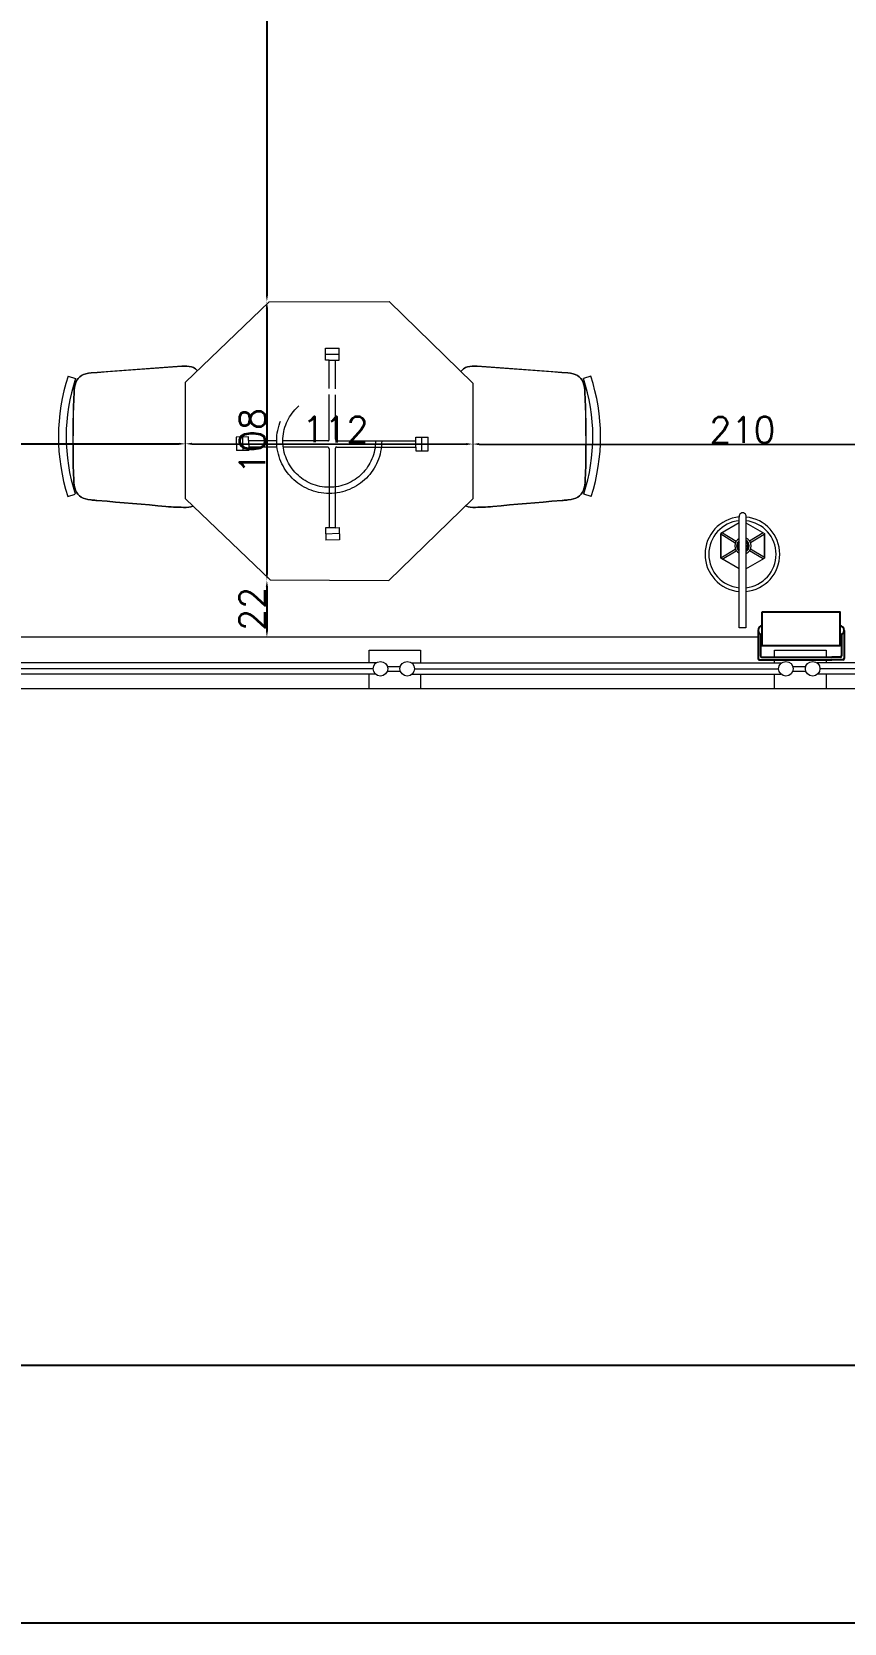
# Model space of a CAD drawing. Extents: x 3270 to 6851, y -140 to 2884.
# Drawn here: x 4905 to 5220, y -140 to 478 of the extents above; entities that cross this region are included whole.
import ezdxf

# ---------------------------------------------------------------- set-up
doc = ezdxf.new("R2010")
doc.units = 0
doc.header["$LTSCALE"] = 20
doc.linetypes.add('ACAD_ISO03W100', pattern=[30, 12, -18])
doc.layers.get('DEFPOINTS').update_dxf_attribs({"linetype": 'CONTINUOUS'})
doc.layers.add('Camera', color=7, linetype='CONTINUOUS', true_color=0xb01a1a)
doc.layers.add('kapı', color=225, linetype='CONTINUOUS')
for name, color, linetype, lineweight, true_color in [('M-LAMBA', 7, 'CONTINUOUS', 18, 0x50ba12), ('ö-cam', 7, 'CONTINUOUS', 18, 0x1bb1af), ('ö-korkuluk', 7, 'CONTINUOUS', 18, 0x666d5f)]:
    doc.layers.add(name, color=color, linetype=linetype, lineweight=lineweight, true_color=true_color)
doc.layers.add('Ö-MOBİLYA', color=31, linetype='CONTINUOUS', lineweight=18)
doc.layers.add('ölçü', color=102, linetype='CONTINUOUS', lineweight=15)
doc.styles.get("Standard").update_dxf_attribs({"font": 'txttw.shx'})
doc.dimstyles.new('YAZI', dxfattribs={"dimtxt": 10, "dimasz": 2.5, "dimexe": 1.25, "dimexo": 0.625, "dimtad": 1, "dimdec": 0, "dimtxsty": 'Standard', "dimcen": 2.5, "dimse1": 1, "dimse2": 1, "dimclrd": 256, "dimclrt": 256, "dimadec": 0, "dimazin": 0, "dimtfac": 1, "dimtdec": 0, "dimtmove": 0, "dimatfit": 3, "dimfxl": 1, "dimarcsym": 0})

# ---------------------------------------------------------------- blocks, each defined once
blk = doc.blocks.new('*D151')
at = {"layer": 'DEFPOINTS', "color": 0, "transparency": 16777216}
for p in [(5038.38, 760.24), (4996.19, 372.97), (5020.39, 372.97)]:
    blk.add_point(p, dxfattribs=at)
at = {"layer": 'ölçü', "lineweight": -2, "transparency": 16777216}
blk.add_line((4996.19, 757.74), (4996.19, 375.47), dxfattribs=at)
at = {"layer": 'ölçü', "transparency": 16777216}
for points in [[(4995.78, 757.74), (4996.61, 757.74), (4996.19, 760.24)], [(4995.78, 375.47), (4996.61, 375.47), (4996.19, 372.97)]]:
    blk.add_solid(points, dxfattribs=at)
at = {"layer": 'ölçü', "transparency": 16777216, "insert": (4990.57, 566.61), "char_height": 10, "attachment_point": 5, "rotation": 90}
blk.add_mtext('387', dxfattribs=at)
blk = doc.blocks.new('*D152')
at = {"layer": 'DEFPOINTS', "color": 0, "transparency": 16777216}
for p in [(5020.39, 372.97), (4996.19, 264.79), (5043.6, 264.79)]:
    blk.add_point(p, dxfattribs=at)
at = {"layer": 'ölçü', "lineweight": -2, "transparency": 16777216}
blk.add_line((4996.19, 370.47), (4996.19, 267.29), dxfattribs=at)
at = {"layer": 'ölçü', "transparency": 16777216}
for points in [[(4995.78, 370.47), (4996.61, 370.47), (4996.19, 372.97)], [(4995.78, 267.29), (4996.61, 267.29), (4996.19, 264.79)]]:
    blk.add_solid(points, dxfattribs=at)
at = {"layer": 'ölçü', "transparency": 16777216, "insert": (4990.57, 318.88), "char_height": 10, "attachment_point": 5, "rotation": 90}
blk.add_mtext('108', dxfattribs=at)
blk = doc.blocks.new('*D153')
at = {"layer": 'DEFPOINTS', "color": 0, "transparency": 16777216}
for p in [(5043.6, 264.79), (4996.19, 242.74), (5042.41, 242.74)]:
    blk.add_point(p, dxfattribs=at)
at = {"layer": 'ölçü', "lineweight": -2, "transparency": 16777216}
blk.add_line((4996.19, 262.29), (4996.19, 245.24), dxfattribs=at)
at = {"layer": 'ölçü', "transparency": 16777216}
for points in [[(4995.78, 262.29), (4996.61, 262.29), (4996.19, 264.79)], [(4995.78, 245.24), (4996.61, 245.24), (4996.19, 242.74)]]:
    blk.add_solid(points, dxfattribs=at)
at = {"layer": 'ölçü', "transparency": 16777216, "insert": (4990.57, 253.77), "char_height": 10, "attachment_point": 5, "rotation": 90}
blk.add_mtext('22', dxfattribs=at)
blk = doc.blocks.new('*D82')
at = {"layer": 'DEFPOINTS', "color": 0, "transparency": 16777216}
for p in [(4764.95, 318.06), (4964.55, 317.8), (4964.55, 317.8)]:
    blk.add_point(p, dxfattribs=at)
at = {"layer": 'ölçü', "lineweight": -2, "transparency": 16777216}
blk.add_line((4767.45, 317.97), (4962.05, 317.8), dxfattribs=at)
at = {"layer": 'ölçü', "transparency": 16777216}
for points in [[(4767.45, 318.38), (4767.45, 317.55), (4764.95, 317.97)], [(4962.05, 318.22), (4962.05, 317.39), (4964.55, 317.8)]]:
    blk.add_solid(points, dxfattribs=at)
at = {"layer": 'ölçü', "transparency": 16777216, "insert": (4864.76, 323.51), "char_height": 10, "attachment_point": 5, "rotation": 359.95185}
blk.add_mtext('200', dxfattribs=at)
blk = doc.blocks.new('*D83')
at = {"layer": 'DEFPOINTS', "color": 0, "transparency": 16777216}
for p in [(5076.14, 318.06), (5285.74, 317.53), (5285.74, 317.53)]:
    blk.add_point(p, dxfattribs=at)
at = {"layer": 'ölçü', "lineweight": -2, "transparency": 16777216}
blk.add_line((5078.64, 317.71), (5283.24, 317.53), dxfattribs=at)
at = {"layer": 'ölçü', "transparency": 16777216}
for points in [[(5078.64, 318.12), (5078.64, 317.29), (5076.14, 317.71)], [(5283.24, 317.95), (5283.24, 317.12), (5285.74, 317.53)]]:
    blk.add_solid(points, dxfattribs=at)
at = {"layer": 'ölçü', "transparency": 16777216, "insert": (5180.94, 323.24), "char_height": 10, "attachment_point": 5, "rotation": 359.95185}
blk.add_mtext('210', dxfattribs=at)
blk = doc.blocks.new('*D90')
at = {"layer": 'DEFPOINTS', "color": 0, "transparency": 16777216}
for p in [(4964.55, 317.8), (5076.14, 317.8), (5076.14, 317.72)]:
    blk.add_point(p, dxfattribs=at)
at = {"layer": 'ölçü', "lineweight": -2, "transparency": 16777216}
blk.add_line((4967.05, 317.81), (5073.64, 317.72), dxfattribs=at)
at = {"layer": 'ölçü', "transparency": 16777216}
for points in [[(4967.05, 318.23), (4967.05, 317.4), (4964.55, 317.82)], [(5073.64, 318.14), (5073.64, 317.31), (5076.14, 317.72)]]:
    blk.add_solid(points, dxfattribs=at)
at = {"layer": 'ölçü', "transparency": 16777216, "insert": (5022.81, 323.39), "char_height": 10, "attachment_point": 5, "rotation": 359.95185}
blk.add_mtext('112', dxfattribs=at)

msp = doc.modelspace()

# ---------------------------------------------------------------- linework, layer by layer
at = {"layer": 'Camera'}
for p, q in [((5186.98, 245.41), (5186.98, 234.47)), ((5187.98, 243.85), (5187.98, 235.47)), ((5219.43, 243.85), (5219.43, 235.47)), ((5220.43, 245.41), (5220.43, 234.47)), ((5188.48, 234.97), (5215.61, 234.97)), ((5218.93, 234.97), (5215.61, 234.97)), ((5187.48, 233.97), (5215.61, 233.97)), ((5219.93, 233.97), (5215.61, 233.97))]:
    msp.add_line(p, q, dxfattribs=at)
msp.add_lwpolyline([(5188.62, 252.59), (5218.79, 252.59), (5218.79, 239.36), (5188.62, 239.36)], close=True, dxfattribs=at)
for centre, radius, start, end in [((5188.69, 245.41), 1.71, 92.34821, 267.65179), ((5218.72, 245.41), 1.71, 272.34821, 87.65179), ((5188.48, 235.47), 0.5, 180, 270), ((5218.93, 235.47), 0.5, 270, 0), ((5187.48, 234.47), 0.5, 180, 270), ((5219.93, 234.47), 0.5, 270, 0)]:
    msp.add_arc(centre, radius, start, end, dxfattribs=at)
at = {"layer": 'kapı'}
for points in [[(3270, 2884.47), (6850.55, 2884.47), (6850.55, -140), (3270, -140)], [(3370, 2784.47), (6750.55, 2784.47), (6750.55, -40), (3370, -40)]]:
    msp.add_lwpolyline(points, close=True, dxfattribs=at)
at = {"layer": 'M-LAMBA'}
for p, q in [((5179.68, 287.09), (5172.54, 282.98)), ((5179.68, 246.33), (5179.68, 289.39)), ((5182.29, 289.39), (5182.29, 246.33)), ((5182.29, 287.09), (5189.43, 282.98)), ((5172.54, 282.98), (5172.54, 273.36)), ((5172.54, 273.36), (5172.54, 282.98)), ((5172.54, 282.82), (5178.13, 279.44)), ((5173.12, 283.32), (5178.5, 280.06)), ((5178.84, 277.8), (5178.84, 278.52)), ((5178.84, 278.52), (5179.68, 278.52)), ((5182.29, 278.52), (5183.29, 278.52)), ((5183.29, 278.52), (5183.29, 277.8)), ((5188.94, 283.26), (5183.65, 280.06)), ((5189.32, 282.64), (5184.02, 279.44)), ((5189.43, 282.98), (5189.43, 273.36)), ((5189.43, 273.36), (5189.43, 282.98)), ((5172.54, 273.57), (5178.13, 276.95)), ((5179.68, 269.25), (5172.54, 273.36)), ((5173.08, 273.05), (5178.5, 276.33)), ((5179.68, 277.8), (5178.84, 277.8)), ((5183.29, 277.8), (5182.29, 277.8)), ((5182.29, 269.25), (5189.43, 273.36)), ((5188.98, 273.11), (5183.65, 276.33)), ((5189.43, 273.68), (5184.02, 276.95)), ((5182.29, 246.33), (5179.68, 246.33))]:
    msp.add_line(p, q, dxfattribs=at)
for centre, radius, start, end in [((5180.99, 289.7), 1.34, 346.9064, 193.0936), ((5180.9, 274.94), 14.52, 94.84555, 265.16755), ((5180.9, 274.94), 13.07, 95.37089, 264.62911), ((5180.9, 274.94), 14.52, 275.48474, 84.51526), ((5180.9, 274.94), 13.07, 276.09634, 83.90366), ((5181.08, 278.2), 3.18, 116.04766, 243.95234), ((5181.08, 278.2), 2.45, 124.69529, 235.30471), ((5181.08, 278.2), 2.07, 132.34802, 227.65198), ((5181.08, 278.2), 3.18, 292.51041, 67.48959), ((5181.08, 278.2), 2.45, 299.75386, 60.24614), ((5181.08, 278.2), 2.07, 305.96671, 54.03329)]:
    msp.add_arc(centre, radius, start, end, dxfattribs=at)
at = {"layer": 'ö-cam'}
for p, q in [((5038.6, 232.74), (4894.87, 232.74)), ((5037.45, 230.47), (4896.02, 230.47)), ((5052.37, 232.74), (5196.1, 232.74)), ((5053.52, 230.47), (5194.95, 230.47)), ((5353.6, 232.74), (5209.87, 232.74)), ((5352.45, 230.47), (5211.02, 230.47)), ((5038.38, 228.37), (4895.09, 228.37)), ((5052.59, 228.37), (5195.88, 228.37)), ((5353.38, 228.37), (5210.09, 228.37))]:
    msp.add_line(p, q, dxfattribs=at)
at = {"layer": 'ö-korkuluk'}
for p, q in [((5186.98, 242.74), (4747.93, 242.74)), ((5042.94, 229.5), (5048.03, 229.5)), ((5042.95, 231.41), (5048.02, 231.41)), ((5200.44, 229.5), (5205.53, 229.5)), ((5200.45, 231.41), (5205.52, 231.41)), ((6148.38, 222.74), (4573.38, 222.74))]:
    msp.add_line(p, q, dxfattribs=at)
for points in [[(5035.88, 232.74), (5035.88, 237.74), (5055.88, 237.74), (5055.88, 232.74)], [(5035.88, 232.74), (5035.88, 237.74), (5055.88, 237.74), (5055.88, 232.74)], [(5193.38, 234.97), (5193.38, 237.74), (5213.38, 237.74), (5213.38, 234.97)], [(5193.38, 234.97), (5193.38, 237.74), (5213.38, 237.74), (5213.38, 234.97)], [(5193.38, 234.97), (5193.38, 237.74), (5213.38, 237.74), (5213.38, 234.97)], [(5193.38, 232.74), (5193.38, 233.97)], [(5193.38, 232.74), (5193.38, 233.97)], [(5213.38, 233.97), (5213.38, 232.74)], [(5213.38, 233.97), (5213.38, 232.74)], [(5035.88, 222.74), (5035.88, 228.37)], [(5055.88, 228.37), (5055.88, 222.74), (5035.88, 222.74)], [(5035.88, 222.74), (5035.88, 228.37)], [(5055.88, 228.37), (5055.88, 222.74), (5035.88, 222.74)], [(5213.38, 228.37), (5213.38, 222.74), (5193.38, 222.74)], [(5193.38, 222.74), (5193.38, 228.37)], [(5213.38, 228.37), (5213.38, 222.74), (5193.38, 222.74)], [(5193.38, 222.74), (5193.38, 228.37)]]:
    msp.add_lwpolyline(points, dxfattribs=at)
for centre in [(5040.28, 230.47), (5050.69, 230.47), (5197.78, 230.47), (5208.19, 230.47)]:
    msp.add_circle(centre, 2.83, dxfattribs=at)
at = {"layer": 'Ö-MOBİLYA'}
for p, q in [((4964.53, 341.72), (4997.13, 372.92)), ((4997.13, 372.92), (5043.64, 373.03)), ((5043.64, 373.03), (5076.14, 341.37)), ((4919.03, 344.07, 105.84), (4921.88, 343.13, 105.84)), ((4964.57, 296.43), (4964.53, 341.72)), ((5076.14, 341.37), (5076.14, 296.45)), ((5121.99, 344.07, 105.84), (5119.14, 343.13, 105.84)), ((4984.32, 320.46), (4984.44, 315.16)), ((4984.36, 318.93), (4984.34, 318.93)), ((4984.38, 318.1), (4984.37, 318.1)), ((4984.41, 316.61), (4984.4, 316.61)), ((4986.69, 320.51), (4986.82, 315.22)), ((4918.85, 297.41, 105.84), (4921.7, 298.33, 105.84)), ((5122.17, 297.41, 105.84), (5119.31, 298.33, 105.84)), ((4964.57, 296.43), (4997.41, 264.95)), ((5043.6, 264.79), (5076.14, 296.45)), ((5018.91, 285.14), (5019.07, 280.4)), ((5022.76, 285.25), (5020.36, 285.17)), ((5024.21, 285.31), (5024.36, 280.57)), ((5024.28, 282.94), (5018.99, 282.77)), ((5024.36, 280.57), (5019.07, 280.4)), ((5020.95, 280.44), (5020.95, 280.43)), ((5022.44, 280.49), (5022.44, 280.48)), ((5022.76, 280.51), (5022.76, 280.51)), ((5023.27, 280.52), (5023.27, 280.5)), ((4997.41, 264.95), (5043.6, 264.79))]:
    msp.add_line(p, q, dxfattribs=at)
at = {"layer": 'Ö-MOBİLYA', "linetype": 'ACAD_ISO03W100', "ltscale": 0.3}
for p, q in [((5018.96, 350.23), (5018.96, 354.98)), ((5018.96, 354.98), (5024.25, 354.98)), ((5018.96, 352.6), (5024.25, 352.6)), ((5020.4, 354.98), (5020.4, 354.99)), ((5022.8, 354.98), (5022.8, 354.99)), ((5024.25, 350.23), (5024.25, 354.98)), ((5020.4, 339.33), (5020.4, 350.24)), ((5020.4, 350.24), (5022.8, 350.24)), ((5022.8, 339.18), (5022.8, 350.24)), ((5020.4, 319.53), (5020.4, 336.93)), ((5022.8, 319.57), (5022.8, 336.77)), ((4989.06, 320.57), (4984.32, 320.46)), ((4989.19, 315.27), (4984.44, 315.16)), ((4989.09, 319.12), (4989.14, 316.72)), ((5000, 318.93), (4989.09, 318.93)), ((5000.15, 316.53), (4989.15, 316.53)), ((5019.8, 318.93), (5002.4, 318.93)), ((5019.76, 316.53), (5002.56, 316.53)), ((5020.36, 315.93), (5020.36, 285.17)), ((5022.76, 315.97), (5022.76, 285.25)), ((5023.36, 316.57), (5054.08, 316.57)), ((5023.4, 318.97), (5054.08, 318.97)), ((5054.07, 320.42), (5058.81, 320.42)), ((5054.07, 315.12), (5058.81, 315.12)), ((5054.08, 316.57), (5054.08, 318.97)), ((5056.44, 315.12), (5056.44, 320.42)), ((5058.81, 315.12), (5058.81, 320.42)), ((5058.81, 318.97), (5058.82, 318.97)), ((5058.81, 318.97), (5058.82, 318.97)), ((5058.81, 316.57), (5058.82, 316.57)), ((5058.81, 316.57), (5058.82, 316.57))]:
    msp.add_line(p, q, dxfattribs=at)
for points in [[(5020.4, 350.24), (5018.96, 350.23)], [(5022.8, 350.24), (5024.25, 350.23)], [(4989.09, 319.12), (4989.06, 320.57)], [(4989.14, 316.72), (4989.19, 315.27)], [(5054.08, 318.97), (5054.07, 320.42)], [(5054.08, 316.57), (5054.07, 315.12)]]:
    msp.add_lwpolyline(points, dxfattribs=at)
at = {"layer": 'Ö-MOBİLYA'}
for points in [[(5020.36, 285.17), (5018.91, 285.14)], [(5022.76, 285.25), (5024.21, 285.31)]]:
    msp.add_lwpolyline(points, dxfattribs=at)
at = {"layer": 'Ö-MOBİLYA', "linetype": 'ACAD_ISO03W100', "ltscale": 0.3}
for radius in [20.4, 18]:
    msp.add_circle((5020.4, 318.93), radius, dxfattribs=at)
at = {"layer": 'Ö-MOBİLYA'}
for centre, radius, start, end in [((4990.15, 320.47, 105.84), 74.93, 161.63905, 197.92233), ((4990.15, 320.47, 105.84), 71.93, 161.63905, 197.92233), ((5050.87, 320.47, 105.84), 71.93, 342.07767, 18.36095), ((5050.87, 320.47, 105.84), 74.93, 342.07767, 18.36095)]:
    msp.add_arc(centre, radius, start, end, dxfattribs=at)
at = {"layer": 'Ö-MOBİLYA', "linetype": 'ACAD_ISO03W100', "ltscale": 0.3}
for centre, start, end in [((5019.76, 315.93), 360, 90), ((5019.8, 319.53), 270, 360), ((5023.36, 315.97), 90, 180), ((5023.4, 319.57), 180, 270)]:
    msp.add_arc(centre, 0.6, start, end, dxfattribs=at)
at = {"layer": 'Ö-MOBİLYA'}
for points in [[(4963.16, 347.94, 77.58), (4930.3, 345.56, 75.5), (4930.3, 345.56, 75.96), (4934.38, 345.86, 76.07)], [(4963.16, 347.94, 77.58), (4963.99, 347.95, 77.56), (4963.99, 347.95, 77.1), (4963.16, 347.94, 77.12)], [(4965.07, 347.98, 77), (4963.99, 347.95, 77.1), (4963.99, 347.95, 77.56), (4965.07, 347.98, 77.47)], [(4966.06, 347.89, 76.91), (4965.07, 347.98, 77), (4965.07, 347.98, 77.47), (4966.06, 347.89, 77.37)], [(4966.94, 347.69, 76.83), (4966.06, 347.89, 76.91), (4966.06, 347.89, 77.37), (4966.94, 347.69, 77.29)], [(4967.73, 347.39, 76.75), (4966.94, 347.69, 76.83), (4966.94, 347.69, 77.29), (4967.73, 347.39, 77.21)], [(4968.42, 346.97, 76.68), (4967.73, 347.39, 76.75), (4967.73, 347.39, 77.21), (4968.42, 346.97, 77.14)], [(4969.23, 346.21), (4968.42, 346.97, 76.68), (4968.42, 346.97, 77.14), (4969.01, 346.44, 77.07)], [(5071.55, 345.84, 77.01), (5072.01, 346.44, 77.07), (5072.01, 346.44, 76.61), (5071.55, 345.84, 76.55)], [(5072.01, 346.44, 77.07), (5072.6, 346.97, 77.14), (5072.6, 346.97, 76.68), (5072.01, 346.44, 76.61)], [(5072.6, 346.97, 77.14), (5073.29, 347.39, 77.21), (5073.29, 347.39, 76.75), (5072.6, 346.97, 76.68)], [(5073.29, 347.39, 77.21), (5074.07, 347.69, 77.29), (5074.07, 347.69, 76.83), (5073.29, 347.39, 76.75)], [(5074.07, 347.69, 77.29), (5074.96, 347.89, 77.37), (5074.96, 347.89, 76.91), (5074.07, 347.69, 76.83)], [(5074.96, 347.89, 77.37), (5075.94, 347.98, 77.47), (5075.94, 347.98, 77), (5074.96, 347.89, 76.91)], [(5075.94, 347.98, 77.47), (5077.03, 347.95, 77.56), (5077.03, 347.95, 77.1), (5075.94, 347.98, 77)], [(5077.86, 347.94, 77.12), (5077.03, 347.95, 77.1), (5077.03, 347.95, 77.56), (5077.86, 347.94, 77.58)], [(5106.64, 345.86, 76.07), (5110.72, 345.56, 75.96), (5110.72, 345.56, 75.5), (5077.86, 347.94, 77.58)], [(4921.5, 339.77, 76.01), (4921.39, 338.68, 76), (4921.39, 338.68, 76.46), (4921.5, 339.77, 76.48)], [(4921.72, 340.76, 76.02), (4921.5, 339.77, 76.01), (4921.5, 339.77, 76.48), (4921.72, 340.76, 76.48)], [(4922.03, 341.66, 76.02), (4921.72, 340.76, 76.02), (4921.72, 340.76, 76.48), (4922.03, 341.66, 76.48)], [(4922.43, 342.46, 76), (4922.03, 341.66, 76.02), (4922.03, 341.66, 76.48), (4922.43, 342.46, 76.46)], [(4922.93, 343.17, 75.98), (4922.43, 342.46, 76), (4922.43, 342.46, 76.46), (4922.93, 343.17, 76.44)], [(4923.53, 343.78, 75.94), (4922.93, 343.17, 75.98), (4922.93, 343.17, 76.44), (4923.53, 343.78, 76.4)], [(4924.23, 344.29, 75.89), (4923.53, 343.78, 75.94), (4923.53, 343.78, 76.4), (4924.23, 344.29, 76.35)], [(4925.02, 344.71, 75.82), (4924.23, 344.29, 75.89), (4924.23, 344.29, 76.35), (4925.02, 344.71, 76.29)], [(4925.91, 345.03, 75.75), (4925.02, 344.71, 75.82), (4925.02, 344.71, 76.29), (4925.91, 345.03, 76.21)], [(4926.9, 345.25, 75.66), (4925.91, 345.03, 75.75), (4925.91, 345.03, 76.21), (4926.9, 345.25, 76.12)], [(4927.98, 345.38, 75.56), (4926.9, 345.25, 75.66), (4926.9, 345.25, 76.12), (4927.98, 345.38, 76.02)], [(4930.3, 345.56, 75.5), (4927.98, 345.38, 76.02), (4929.94, 345.53, 75.95), (4930.3, 345.56, 75.96)], [(5110.72, 345.56, 75.96), (5111.07, 345.53, 75.95), (5113.04, 345.38, 76.02), (5110.72, 345.56, 75.5)], [(5113.04, 345.38, 76.02), (5114.12, 345.25, 76.12), (5114.12, 345.25, 75.66), (5113.04, 345.38, 75.56)], [(5114.12, 345.25, 76.12), (5115.1, 345.03, 76.21), (5115.1, 345.03, 75.75), (5114.12, 345.25, 75.66)], [(5115.1, 345.03, 76.21), (5115.99, 344.71, 76.29), (5115.99, 344.71, 75.82), (5115.1, 345.03, 75.75)], [(5115.99, 344.71, 76.29), (5116.79, 344.29, 76.35), (5116.79, 344.29, 75.89), (5115.99, 344.71, 75.82)], [(5116.79, 344.29, 76.35), (5117.48, 343.78, 76.4), (5117.48, 343.78, 75.94), (5116.79, 344.29, 75.89)], [(5117.48, 343.78, 76.4), (5118.08, 343.17, 76.44), (5118.08, 343.17, 75.98), (5117.48, 343.78, 75.94)], [(5118.08, 343.17, 76.44), (5118.59, 342.46, 76.46), (5118.59, 342.46, 76), (5118.08, 343.17, 75.98)], [(5118.59, 342.46, 76.46), (5118.99, 341.66, 76.48), (5118.99, 341.66, 76.02), (5118.59, 342.46, 76)], [(5118.99, 341.66, 76.48), (5119.3, 340.76, 76.48), (5119.3, 340.76, 76.02), (5118.99, 341.66, 76.02)], [(5119.3, 340.76, 76.48), (5119.51, 339.77, 76.48), (5119.51, 339.77, 76.01), (5119.3, 340.76, 76.02)], [(5119.51, 339.77, 76.48), (5119.63, 338.68, 76.46), (5119.63, 338.68, 76), (5119.51, 339.77, 76.01)], [(4921.33, 337.81, 75.98), (4921.05, 332.12, 75.89), (4921.05, 332.12, 76.35), (4921.33, 337.81, 76.44)], [(4921.39, 338.68, 76), (4921.33, 337.81, 75.98), (4921.33, 337.81, 76.44), (4921.39, 338.68, 76.46)], [(5119.63, 338.68, 76.46), (5119.68, 337.81, 76.44), (5119.68, 337.81, 75.98), (5119.63, 338.68, 76)], [(5119.68, 337.81, 76.44), (5119.97, 332.12, 76.35), (5119.97, 332.12, 75.89), (5119.68, 337.81, 75.98)], [(4921.05, 332.12, 75.89), (4920.86, 326.43, 75.83), (4920.95, 309.35, 76.35), (4921.05, 332.12, 76.35)], [(5119.97, 332.12, 76.35), (5120.07, 309.35, 76.35), (5120.15, 326.43, 75.83), (5119.97, 332.12, 75.89)], [(4920.95, 309.35, 75.89), (4921.19, 303.66, 75.98), (4921.19, 303.66, 76.44), (4920.95, 309.35, 76.35)], [(5120.07, 309.35, 76.35), (5119.83, 303.66, 76.44), (5119.83, 303.66, 75.98), (5120.07, 309.35, 75.89)], [(4921.19, 303.66, 75.98), (4921.23, 302.79, 76), (4921.23, 302.79, 76.46), (4921.19, 303.66, 76.44)], [(4921.23, 302.79, 76), (4921.34, 301.7, 76.01), (4921.34, 301.7, 76.48), (4921.23, 302.79, 76.46)], [(5119.79, 302.79, 76.46), (5119.68, 301.7, 76.48), (5119.68, 301.7, 76.01), (5119.79, 302.79, 76)], [(5119.83, 303.66, 76.44), (5119.79, 302.79, 76.46), (5119.79, 302.79, 76), (5119.83, 303.66, 75.98)], [(4921.34, 301.7, 76.01), (4921.54, 300.71, 76.02), (4921.54, 300.71, 76.48), (4921.34, 301.7, 76.48)], [(4921.54, 300.71, 76.02), (4921.85, 299.8, 76.02), (4921.85, 299.8, 76.48), (4921.54, 300.71, 76.48)], [(4921.85, 299.8, 76.02), (4922.24, 299, 76), (4922.24, 299, 76.46), (4921.85, 299.8, 76.48)], [(4922.24, 299, 76), (4922.74, 298.29, 75.98), (4922.74, 298.29, 76.44), (4922.24, 299, 76.46)], [(4922.74, 298.29, 75.98), (4923.34, 297.67, 75.94), (4923.34, 297.67, 76.4), (4922.74, 298.29, 76.44)], [(4923.34, 297.67, 75.94), (4924.03, 297.15, 75.89), (4924.03, 297.15, 76.35), (4923.34, 297.67, 76.4)], [(4924.03, 297.15, 75.89), (4924.82, 296.73, 75.82), (4924.82, 296.73, 76.29), (4924.03, 297.15, 76.35)], [(4924.82, 296.73, 75.82), (4925.7, 296.4, 75.75), (4925.7, 296.4, 76.21), (4924.82, 296.73, 76.29)], [(5116.2, 296.73, 76.29), (5115.31, 296.4, 76.21), (5115.31, 296.4, 75.75), (5116.2, 296.73, 75.82)], [(5116.99, 297.15, 76.35), (5116.2, 296.73, 76.29), (5116.2, 296.73, 75.82), (5116.99, 297.15, 75.89)], [(5117.68, 297.67, 76.4), (5116.99, 297.15, 76.35), (5116.99, 297.15, 75.89), (5117.68, 297.67, 75.94)], [(5118.28, 298.29, 76.44), (5117.68, 297.67, 76.4), (5117.68, 297.67, 75.94), (5118.28, 298.29, 75.98)], [(5118.77, 299, 76.46), (5118.28, 298.29, 76.44), (5118.28, 298.29, 75.98), (5118.77, 299, 76)], [(5119.17, 299.8, 76.48), (5118.77, 299, 76.46), (5118.77, 299, 76), (5119.17, 299.8, 76.02)], [(5119.47, 300.71, 76.48), (5119.17, 299.8, 76.48), (5119.17, 299.8, 76.02), (5119.47, 300.71, 76.02)], [(5119.68, 301.7, 76.48), (5119.47, 300.71, 76.48), (5119.47, 300.71, 76.02), (5119.68, 301.7, 76.01)], [(4925.7, 296.4, 75.75), (4926.69, 296.17, 75.66), (4926.69, 296.17, 76.12), (4925.7, 296.4, 76.21)], [(4926.69, 296.17, 75.66), (4927.77, 296.03, 75.56), (4927.77, 296.03, 76.02), (4926.69, 296.17, 76.12)], [(4927.94, 296.02, 76.01), (4927.77, 296.03, 76.02), (4927.77, 296.03, 75.56), (4927.94, 296.02, 75.55)], [(4928.3, 295.99, 75.98), (4927.94, 296.02, 76.01), (4927.94, 296.02, 75.55), (4928.3, 295.99, 75.52)], [(4928.65, 295.96, 75.96), (4928.3, 295.99, 75.98), (4928.3, 295.99, 75.52), (4928.65, 295.96, 75.5)], [(4929.01, 295.93, 75.95), (4928.65, 295.96, 75.96), (4928.65, 295.96, 75.5), (4929.01, 295.93, 75.49)], [(4929.37, 295.9, 75.94), (4929.01, 295.93, 75.95), (4929.01, 295.93, 75.49), (4929.37, 295.9, 75.48)], [(4929.73, 295.87, 75.95), (4929.37, 295.9, 75.94), (4929.37, 295.9, 75.48), (4929.73, 295.87, 75.49)], [(4930.09, 295.84, 75.96), (4929.73, 295.87, 75.95), (4929.73, 295.87, 75.49), (4930.09, 295.84, 75.5)], [(4930.09, 295.84, 75.5), (4934.16, 295.49, 75.61), (4934.16, 295.49, 76.07), (4930.09, 295.84, 75.96)], [(4934.16, 295.49, 75.61), (4937.45, 295.22, 75.71), (4937.45, 295.22, 76.17), (4934.16, 295.49, 76.07)], [(4937.45, 295.22, 75.71), (4940.74, 294.93, 75.85), (4940.74, 294.93, 76.31), (4937.45, 295.22, 76.17)], [(4940.74, 294.93, 75.85), (4944.03, 294.65, 76.02), (4944.03, 294.65, 76.48), (4940.74, 294.93, 76.31)], [(4944.03, 294.65, 76.02), (4947.31, 294.36, 76.23), (4947.31, 294.36, 76.69), (4944.03, 294.65, 76.48)], [(4947.31, 294.36, 76.23), (4950.59, 294.07, 76.46), (4950.59, 294.07, 76.93), (4947.31, 294.36, 76.69)], [(4950.59, 294.07, 76.46), (4953.87, 293.78, 76.73), (4953.87, 293.78, 77.2), (4950.59, 294.07, 76.93)], [(4953.87, 293.78, 76.73), (4957, 293.49, 77.01), (4957, 293.49, 77.47), (4953.87, 293.78, 77.2)], [(4957, 293.49, 77.01), (4957.99, 293.41, 77.06), (4957.99, 293.41, 77.52), (4957, 293.49, 77.47)], [(4957.99, 293.41, 77.06), (4958.97, 293.34, 77.09), (4958.97, 293.34, 77.56), (4957.99, 293.41, 77.52)], [(4958.97, 293.34, 77.09), (4959.96, 293.28, 77.12), (4959.96, 293.28, 77.58), (4958.97, 293.34, 77.56)], [(4959.96, 293.28, 77.12), (4960.95, 293.23, 77.13), (4960.95, 293.23, 77.59), (4959.96, 293.28, 77.58)], [(4960.95, 293.23, 77.13), (4961.93, 293.2, 77.13), (4961.93, 293.2, 77.59), (4960.95, 293.23, 77.59)], [(4961.93, 293.2, 77.13), (4962.92, 293.17, 77.12), (4962.92, 293.17, 77.58), (4961.93, 293.2, 77.59)], [(4962.92, 293.17, 77.12), (4963.75, 293.15, 77.1), (4963.75, 293.15, 77.56), (4962.92, 293.17, 77.58)], [(4964.84, 293.12, 77.47), (4963.75, 293.15, 77.56), (4963.75, 293.15, 77.1), (4964.84, 293.12, 77)], [(4965.82, 293.19, 77.37), (4964.84, 293.12, 77.47), (4964.84, 293.12, 77), (4965.82, 293.19, 76.91)], [(4966.71, 293.38, 77.29), (4965.82, 293.19, 77.37), (4965.82, 293.19, 76.91), (4966.71, 293.38, 76.83)], [(4967.45, 293.67, 77.21), (4966.71, 293.38, 77.29), (4966.71, 293.38, 76.83), (4967.45, 293.67, 76.75)], [(5073.41, 293.79), (5074.31, 293.38, 76.83), (5074.31, 293.38, 77.29), (5073.41, 293.79)], [(5074.31, 293.38, 76.83), (5075.2, 293.19, 76.91), (5075.2, 293.19, 77.37), (5074.31, 293.38, 77.29)], [(5075.2, 293.19, 76.91), (5076.18, 293.12, 77), (5076.18, 293.12, 77.47), (5075.2, 293.19, 77.37)], [(5076.18, 293.12, 77), (5077.26, 293.15, 77.1), (5077.26, 293.15, 77.56), (5076.18, 293.12, 77.47)], [(5078.09, 293.17, 77.58), (5077.26, 293.15, 77.56), (5077.26, 293.15, 77.1), (5078.09, 293.17, 77.12)], [(5079.08, 293.2, 77.59), (5078.09, 293.17, 77.58), (5078.09, 293.17, 77.12), (5079.08, 293.2, 77.13)], [(5080.07, 293.23, 77.59), (5079.08, 293.2, 77.59), (5079.08, 293.2, 77.13), (5080.07, 293.23, 77.13)], [(5081.06, 293.28, 77.58), (5080.07, 293.23, 77.59), (5080.07, 293.23, 77.13), (5081.06, 293.28, 77.12)], [(5082.04, 293.34, 77.56), (5081.06, 293.28, 77.58), (5081.06, 293.28, 77.12), (5082.04, 293.34, 77.09)], [(5083.03, 293.41, 77.52), (5082.04, 293.34, 77.56), (5082.04, 293.34, 77.09), (5083.03, 293.41, 77.06)], [(5084.01, 293.49, 77.47), (5083.03, 293.41, 77.52), (5083.03, 293.41, 77.06), (5084.01, 293.49, 77.01)], [(5087.15, 293.78, 77.2), (5084.01, 293.49, 77.47), (5084.01, 293.49, 77.01), (5087.15, 293.78, 76.73)], [(5090.43, 294.07, 76.93), (5087.15, 293.78, 77.2), (5087.15, 293.78, 76.73), (5090.43, 294.07, 76.46)], [(5093.71, 294.36, 76.69), (5090.43, 294.07, 76.93), (5090.43, 294.07, 76.46), (5093.71, 294.36, 76.23)], [(5096.99, 294.65, 76.48), (5093.71, 294.36, 76.69), (5093.71, 294.36, 76.23), (5096.99, 294.65, 76.02)], [(5100.28, 294.93, 76.31), (5096.99, 294.65, 76.48), (5096.99, 294.65, 76.02), (5100.28, 294.93, 75.85)], [(5103.56, 295.22, 76.17), (5100.28, 294.93, 76.31), (5100.28, 294.93, 75.85), (5103.56, 295.22, 75.71)], [(5106.86, 295.49, 76.07), (5103.56, 295.22, 76.17), (5103.56, 295.22, 75.71), (5106.86, 295.49, 75.61)], [(5110.93, 295.84, 75.96), (5106.86, 295.49, 76.07), (5106.86, 295.49, 75.61), (5110.93, 295.84, 75.5)], [(5110.93, 295.84, 75.5), (5111.29, 295.87, 75.49), (5111.29, 295.87, 75.95), (5110.93, 295.84, 75.96)], [(5111.29, 295.87, 75.49), (5111.65, 295.9, 75.48), (5111.65, 295.9, 75.94), (5111.29, 295.87, 75.95)], [(5111.65, 295.9, 75.48), (5112, 295.93, 75.49), (5112, 295.93, 75.95), (5111.65, 295.9, 75.94)], [(5112, 295.93, 75.49), (5112.36, 295.96, 75.5), (5112.36, 295.96, 75.96), (5112, 295.93, 75.95)], [(5112.36, 295.96, 75.5), (5112.72, 295.99, 75.52), (5112.72, 295.99, 75.98), (5112.36, 295.96, 75.96)], [(5112.72, 295.99, 75.52), (5113.08, 296.02, 75.55), (5113.08, 296.02, 76.01), (5112.72, 295.99, 75.98)], [(5113.08, 296.02, 75.55), (5113.25, 296.03, 75.56), (5113.25, 296.03, 76.02), (5113.08, 296.02, 76.01)], [(5114.33, 296.17, 76.12), (5113.25, 296.03, 76.02), (5113.25, 296.03, 75.56), (5114.33, 296.17, 75.66)], [(5115.31, 296.4, 76.21), (5114.33, 296.17, 76.12), (5114.33, 296.17, 75.66), (5115.31, 296.4, 75.75)]]:
    msp.add_3dface(points, dxfattribs=at)

# ---------------------------------------------------------------- dimensions: what is measured, and where the dimension line sits
at = {"layer": 'ölçü'}
for base, p1, p2, angle, picture, middle in [((4996.19, 372.97), (5038.38, 760.24), (5020.39, 372.97), 90, '*D151', (4990.57, 566.61)), ((4996.19, 264.79), (5020.39, 372.97), (5043.6, 264.79), 90, '*D152', (4990.57, 318.88)), ((4964.55, 317.8), (4764.95, 318.06), (4964.55, 317.8), 179.95185, '*D82', (4864.76, 323.51)), ((5285.74, 317.53), (5076.14, 318.06), (5285.74, 317.53), 179.95185, '*D83', (5180.94, 323.24)), ((4996.19, 242.74), (5043.6, 264.79), (5042.41, 242.74), 90, '*D153', (4990.57, 253.77))]:
    dim = msp.add_linear_dim(base=base, p1=p1, p2=p2, angle=angle, dimstyle='YAZI', dxfattribs=at)
    dim.commit()
    dim.dimension.update_dxf_attribs({"geometry": picture, "text_midpoint": middle})
dim = msp.add_linear_dim(base=(5076.14, 317.72), p1=(4964.55, 317.8), p2=(5076.14, 317.8), angle=179.95185, dimstyle='YAZI', dxfattribs=at)
dim.commit()
dim.dimension.update_dxf_attribs({"geometry": '*D90', "text_midpoint": (5022.8, 317.77), "dimtype": 160})

doc.saveas('drawing.dxf')
